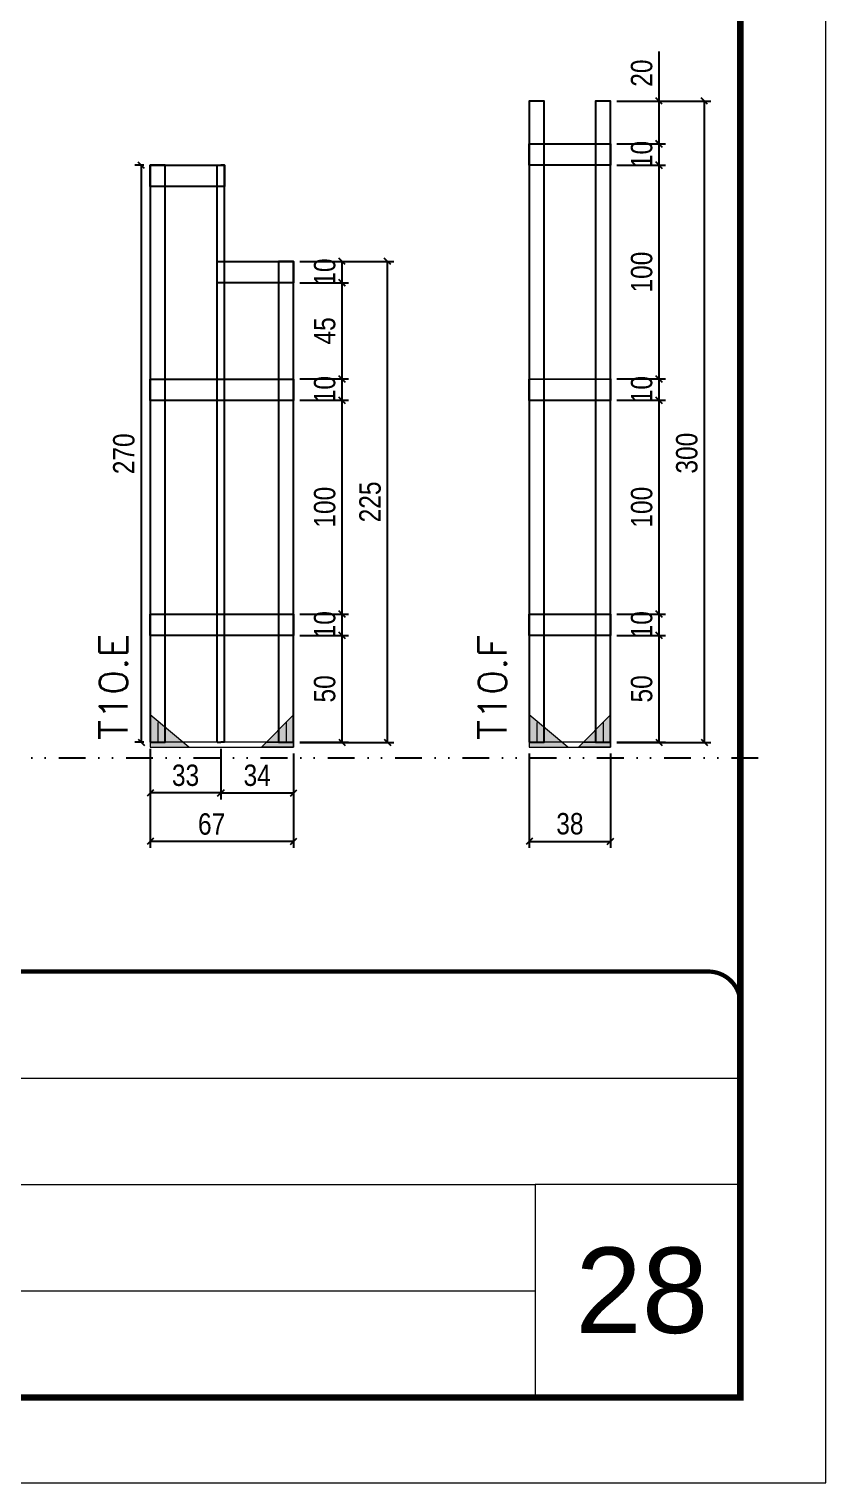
# Model space of a CAD drawing. Extents: x 14400 to 27878, y -21631 to 6985.
# Drawn here: x 20294 to 20667, y -957 to -277 of the extents above; entities that cross this region are included whole.
import ezdxf

# ---------------------------------------------------------------- set-up
doc = ezdxf.new("R2010")
doc.units = 0
for name, pattern in [('CONTINUO', [0]), ('DASHED', [0.75, 0.5, -0.25]), ('DIVIDE2', [0.625, 0.25, -0.125, 0, -0.125, 0, -0.125]), ('HIDDEN', [0.375, 0.25, -0.125])]:
    doc.linetypes.add(name, pattern=pattern)
for name, color, linetype, lineweight in [('CARIMBO', 255, 'Continuous', 9), ('Folhas', 255, 'Continuous', 9), ('Madeira', 126, 'Continuous', 18), ('Sarr 2.2x7', 40, 'Continuous', 9), ('SARRAFO DE PRESSAO', 251, 'DASHED', 9), ('Texto Seção', 7, 'Continuous', 15)]:
    doc.layers.add(name, color=color, linetype=linetype, lineweight=lineweight)
for name, color, linetype in [('COTA', 241, 'Continuous'), ('Nível', 160, 'Continuous'), ('SARR_2.2x10', 60, 'Continuous'), ('SARR_3.5x7', 81, 'Continuous'), ('SARR_7x7', 40, 'Continuous')]:
    doc.layers.add(name, color=color, linetype=linetype)
doc.styles.add('ARIAL', font='arial.ttf')
doc.styles.add('COTA TECNICA', font='techl___.ttf', dxfattribs={"height": 10})
doc.styles.add('REGUA-120', font='ROMANS.shx', dxfattribs={"height": 15})
doc.dimstyles.new('PAINEL', dxfattribs={"dimtxt": 10, "dimasz": 3, "dimexe": 3, "dimexo": 3, "dimgap": 3, "dimtad": 1, "dimdec": 1, "dimzin": 12, "dimdsep": 46, "dimtxsty": 'COTA TECNICA', "dimblk1": 'OBLIQUE', "dimblk2": 'OBLIQUE', "dimsah": 1, "dimcen": 0.9, "dimclrd": 4, "dimclre": 4, "dimclrt": 240, "dimadec": 1, "dimazin": 3, "dimtfac": 1, "dimtdec": 1, "dimtmove": 0, "dimatfit": 3, "dimfxl": 1, "dimtolj": 1, "dimtzin": 12, "dimarcsym": 0})

# ---------------------------------------------------------------- blocks, each defined once
blk = doc.blocks.new('9999999999')
at = {"color": 30, "linetype": 'CONTINUO'}
for p, q in [((98564.56, 34379.64), (99583.98, 34379.64)), ((98564.56, 34329.83), (99487.98, 34329.83)), ((99583.98, 34329.83), (99487.98, 34329.83)), ((99487.98, 34329.83), (99487.98, 34230.21)), ((98564.56, 34280.02), (99487.98, 34280.02))]:
    blk.add_line(p, q, dxfattribs=at)
at = {"color": 30, "linetype": 'CONTINUO', "const_width": 2}
blk.add_lwpolyline([(99583.98, 34230.21), (99583.98, 34414.45, 0.414214), (99568.98, 34429.45), (98228.98, 34429.45, 0.414214), (98213.98, 34414.45), (98213.98, 34245.21, 0.414214), (98228.98, 34230.21), (99583.98, 34230.21)], format="xyb", dxfattribs=at)
at = {"layer": 'Folhas'}
blk.add_lwpolyline([(98138.98, 34190.21), (99623.98, 34190.21), (99623.98, 35240.21), (98138.98, 35240.21)], close=True, dxfattribs=at)
at = {"layer": 'Folhas', "color": 30, "const_width": 3}
blk.add_lwpolyline([(98213.98, 34230.21), (99583.98, 34230.21), (99583.98, 35200.21), (98213.98, 35200.21)], close=True, dxfattribs=at)
blk = doc.blocks.new('_Oblique')
at = {"color": 0, "linetype": 'ByBlock', "lineweight": -2}
blk.add_line((-0.5, -0.5), (0.5, 0.5), dxfattribs=at)
blk = doc.blocks.new('*D7360')
at = {"layer": 'COTA', "color": 4, "lineweight": -2, "transparency": 16777216}
for p, q in [((20569.26, -560.24), (20591.96, -560.24)), ((20588.96, -610.24), (20588.96, -560.24)), ((20569.26, -610.24), (20591.96, -610.24))]:
    blk.add_line(p, q, dxfattribs=at)
at = {"layer": 'Defpoints', "color": 0, "transparency": 16777216}
for p in [(20566.26, -560.24), (20588.96, -560.24), (20566.26, -610.24)]:
    blk.add_point(p, dxfattribs=at)
at = {"layer": 'COTA', "color": 4, "lineweight": -2, "transparency": 16777216, "xscale": 3, "yscale": 3, "zscale": 3}
for p, rotation in [((20588.96, -560.24), 90), ((20588.96, -610.24), 270)]:
    blk.add_blockref('_Oblique', p, dxfattribs=dict(at, rotation=rotation))
at = {"layer": 'COTA', "color": 240, "transparency": 16777216, "insert": (20580.85, -585.24), "char_height": 10, "attachment_point": 5, "rotation": 90, "style": 'COTA TECNICA'}
blk.add_mtext('\\A1;50', dxfattribs=at)
blk = doc.blocks.new('*D7361')
at = {"layer": 'COTA', "color": 4, "lineweight": -2, "transparency": 16777216}
for p, q in [((20569.26, -550.24), (20591.96, -550.24)), ((20588.96, -560.24), (20588.96, -550.24)), ((20569.26, -560.24), (20591.96, -560.24))]:
    blk.add_line(p, q, dxfattribs=at)
at = {"layer": 'Defpoints', "color": 0, "transparency": 16777216}
for p in [(20566.26, -550.24), (20588.96, -550.24), (20566.26, -560.24)]:
    blk.add_point(p, dxfattribs=at)
at = {"layer": 'COTA', "color": 4, "lineweight": -2, "transparency": 16777216, "xscale": 3, "yscale": 3, "zscale": 3}
for p, rotation in [((20588.96, -550.24), 90), ((20588.96, -560.24), 270)]:
    blk.add_blockref('_Oblique', p, dxfattribs=dict(at, rotation=rotation))
at = {"layer": 'COTA', "color": 240, "transparency": 16777216, "insert": (20580.86, -555.24), "char_height": 10, "attachment_point": 5, "rotation": 90, "style": 'COTA TECNICA'}
blk.add_mtext('\\A1;10', dxfattribs=at)
blk = doc.blocks.new('*D7362')
at = {"layer": 'COTA', "color": 4, "lineweight": -2, "transparency": 16777216}
for p, q in [((20569.26, -450.24), (20591.96, -450.24)), ((20588.96, -550.24), (20588.96, -450.24)), ((20569.26, -550.24), (20591.96, -550.24))]:
    blk.add_line(p, q, dxfattribs=at)
at = {"layer": 'Defpoints', "color": 0, "transparency": 16777216}
for p in [(20566.26, -450.24), (20588.96, -450.24), (20566.26, -550.24)]:
    blk.add_point(p, dxfattribs=at)
at = {"layer": 'COTA', "color": 4, "lineweight": -2, "transparency": 16777216, "xscale": 3, "yscale": 3, "zscale": 3}
for p, rotation in [((20588.96, -450.24), 90), ((20588.96, -550.24), 270)]:
    blk.add_blockref('_Oblique', p, dxfattribs=dict(at, rotation=rotation))
at = {"layer": 'COTA', "color": 240, "transparency": 16777216, "insert": (20580.86, -500.24), "char_height": 10, "attachment_point": 5, "rotation": 90, "style": 'COTA TECNICA'}
blk.add_mtext('\\A1;100', dxfattribs=at)
blk = doc.blocks.new('*D7363')
at = {"layer": 'COTA', "color": 4, "lineweight": -2, "transparency": 16777216}
for p, q in [((20569.26, -440.24), (20591.96, -440.24)), ((20588.96, -450.24), (20588.96, -440.24)), ((20569.26, -450.24), (20591.96, -450.24))]:
    blk.add_line(p, q, dxfattribs=at)
at = {"layer": 'Defpoints', "color": 0, "transparency": 16777216}
for p in [(20566.26, -440.24), (20588.96, -440.24), (20566.26, -450.24)]:
    blk.add_point(p, dxfattribs=at)
at = {"layer": 'COTA', "color": 4, "lineweight": -2, "transparency": 16777216, "xscale": 3, "yscale": 3, "zscale": 3}
for p, rotation in [((20588.96, -440.24), 90), ((20588.96, -450.24), 270)]:
    blk.add_blockref('_Oblique', p, dxfattribs=dict(at, rotation=rotation))
at = {"layer": 'COTA', "color": 240, "transparency": 16777216, "insert": (20580.86, -445.24), "char_height": 10, "attachment_point": 5, "rotation": 90, "style": 'COTA TECNICA'}
blk.add_mtext('\\A1;10', dxfattribs=at)
blk = doc.blocks.new('*D7364')
at = {"layer": 'COTA', "color": 4, "lineweight": -2, "transparency": 16777216}
for p, q in [((20569.26, -330.24), (20591.96, -330.24)), ((20588.96, -340.24), (20588.96, -330.24)), ((20569.26, -340.24), (20591.96, -340.24))]:
    blk.add_line(p, q, dxfattribs=at)
at = {"layer": 'Defpoints', "color": 0, "transparency": 16777216}
for p in [(20566.26, -330.24), (20588.96, -330.24), (20566.26, -340.24)]:
    blk.add_point(p, dxfattribs=at)
at = {"layer": 'COTA', "color": 4, "lineweight": -2, "transparency": 16777216, "xscale": 3, "yscale": 3, "zscale": 3}
for p, rotation in [((20588.96, -330.24), 90), ((20588.96, -340.24), 270)]:
    blk.add_blockref('_Oblique', p, dxfattribs=dict(at, rotation=rotation))
at = {"layer": 'COTA', "color": 240, "transparency": 16777216, "insert": (20580.86, -335.24), "char_height": 10, "attachment_point": 5, "rotation": 90, "style": 'COTA TECNICA'}
blk.add_mtext('\\A1;10', dxfattribs=at)
blk = doc.blocks.new('*D7365')
at = {"layer": 'COTA', "color": 4, "lineweight": -2, "transparency": 16777216}
for p, q in [((20569.26, -310.27), (20613.18, -310.27)), ((20610.18, -610.28), (20610.18, -310.27)), ((20569.26, -610.28), (20613.18, -610.28))]:
    blk.add_line(p, q, dxfattribs=at)
at = {"layer": 'Defpoints', "color": 0, "transparency": 16777216}
for p in [(20566.26, -310.27), (20610.18, -310.27), (20566.26, -610.28)]:
    blk.add_point(p, dxfattribs=at)
at = {"layer": 'COTA', "color": 4, "lineweight": -2, "transparency": 16777216, "xscale": 3, "yscale": 3, "zscale": 3}
for p, rotation in [((20610.18, -310.27), 90), ((20610.18, -610.28), 270)]:
    blk.add_blockref('_Oblique', p, dxfattribs=dict(at, rotation=rotation))
at = {"layer": 'COTA', "color": 240, "transparency": 16777216, "insert": (20601.96, -474.97), "char_height": 10, "attachment_point": 5, "rotation": 90, "style": 'COTA TECNICA'}
blk.add_mtext('\\A1;300', dxfattribs=at)
blk = doc.blocks.new('*D7378')
at = {"layer": 'COTA', "color": 4, "lineweight": -2, "transparency": 16777216}
for p, q in [((20528.26, -615.44), (20528.26, -659.62)), ((20566.26, -615.44), (20566.26, -659.62)), ((20528.26, -656.62), (20566.26, -656.62))]:
    blk.add_line(p, q, dxfattribs=at)
at = {"layer": 'Defpoints', "color": 0, "transparency": 16777216}
for p in [(20528.26, -612.44), (20566.26, -612.44), (20566.26, -656.62)]:
    blk.add_point(p, dxfattribs=at)
at = {"layer": 'COTA', "color": 4, "lineweight": -2, "transparency": 16777216, "xscale": 3, "yscale": 3, "zscale": 3, "rotation": 180}
blk.add_blockref('_Oblique', (20528.26, -656.62), dxfattribs=at)
at = {"layer": 'COTA', "color": 4, "lineweight": -2, "transparency": 16777216, "xscale": 3, "yscale": 3, "zscale": 3}
blk.add_blockref('_Oblique', (20566.26, -656.62), dxfattribs=at)
at = {"layer": 'COTA', "color": 240, "transparency": 16777216, "insert": (20547.26, -648.38), "char_height": 10, "attachment_point": 5, "style": 'COTA TECNICA'}
blk.add_mtext('\\A1;38', dxfattribs=at)
blk = doc.blocks.new('*D7366')
at = {"layer": 'COTA', "color": 4, "lineweight": -2, "transparency": 16777216}
for p, q in [((20351.05, -628.44), (20351.05, -659.62)), ((20418.05, -628.44), (20418.05, -659.62)), ((20418.05, -656.62), (20351.05, -656.62))]:
    blk.add_line(p, q, dxfattribs=at)
at = {"layer": 'Defpoints', "color": 0, "transparency": 16777216}
for p in [(20351.05, -625.44), (20418.05, -625.44), (20351.05, -656.62)]:
    blk.add_point(p, dxfattribs=at)
at = {"layer": 'COTA', "color": 4, "lineweight": -2, "transparency": 16777216, "xscale": 3, "yscale": 3, "zscale": 3, "rotation": 180}
blk.add_blockref('_Oblique', (20351.05, -656.62), dxfattribs=at)
at = {"layer": 'COTA', "color": 4, "lineweight": -2, "transparency": 16777216, "xscale": 3, "yscale": 3, "zscale": 3}
blk.add_blockref('_Oblique', (20418.05, -656.62), dxfattribs=at)
at = {"layer": 'COTA', "color": 240, "transparency": 16777216, "insert": (20379.75, -648.52), "char_height": 10, "attachment_point": 5, "style": 'COTA TECNICA'}
blk.add_mtext('\\A1;67', dxfattribs=at)
blk = doc.blocks.new('*D7367')
at = {"layer": 'COTA', "color": 4, "lineweight": -2, "transparency": 16777216}
for p, q in [((20351.05, -613.24), (20351.05, -636.94)), ((20384.05, -613.24), (20384.05, -636.94)), ((20384.05, -633.94), (20351.05, -633.94))]:
    blk.add_line(p, q, dxfattribs=at)
at = {"layer": 'Defpoints', "color": 0, "transparency": 16777216}
for p in [(20351.05, -610.24), (20384.05, -610.24), (20351.05, -633.94)]:
    blk.add_point(p, dxfattribs=at)
at = {"layer": 'COTA', "color": 4, "lineweight": -2, "transparency": 16777216, "xscale": 3, "yscale": 3, "zscale": 3, "rotation": 180}
blk.add_blockref('_Oblique', (20351.05, -633.94), dxfattribs=at)
at = {"layer": 'COTA', "color": 4, "lineweight": -2, "transparency": 16777216, "xscale": 3, "yscale": 3, "zscale": 3}
blk.add_blockref('_Oblique', (20384.05, -633.94), dxfattribs=at)
at = {"layer": 'COTA', "color": 240, "transparency": 16777216, "insert": (20367.55, -625.72), "char_height": 10, "attachment_point": 5, "style": 'COTA TECNICA'}
blk.add_mtext('\\A1;33', dxfattribs=at)
blk = doc.blocks.new('*D7368')
at = {"layer": 'COTA', "color": 4, "lineweight": -2, "transparency": 16777216}
for p, q in [((20421.05, -560.24), (20443.75, -560.24)), ((20440.75, -610.24), (20440.75, -560.24)), ((20421.05, -610.24), (20443.75, -610.24))]:
    blk.add_line(p, q, dxfattribs=at)
at = {"layer": 'Defpoints', "color": 0, "transparency": 16777216}
for p in [(20418.05, -560.24), (20440.75, -560.24), (20418.05, -610.24)]:
    blk.add_point(p, dxfattribs=at)
at = {"layer": 'COTA', "color": 4, "lineweight": -2, "transparency": 16777216, "xscale": 3, "yscale": 3, "zscale": 3}
for p, rotation in [((20440.75, -560.24), 90), ((20440.75, -610.24), 270)]:
    blk.add_blockref('_Oblique', p, dxfattribs=dict(at, rotation=rotation))
at = {"layer": 'COTA', "color": 240, "transparency": 16777216, "insert": (20432.64, -585.24), "char_height": 10, "attachment_point": 5, "rotation": 90, "style": 'COTA TECNICA'}
blk.add_mtext('\\A1;50', dxfattribs=at)
blk = doc.blocks.new('*D7369')
at = {"layer": 'COTA', "color": 4, "lineweight": -2, "transparency": 16777216}
for p, q in [((20421.05, -550.24), (20443.75, -550.24)), ((20440.75, -560.24), (20440.75, -550.24)), ((20421.05, -560.24), (20443.75, -560.24))]:
    blk.add_line(p, q, dxfattribs=at)
at = {"layer": 'Defpoints', "color": 0, "transparency": 16777216}
for p in [(20418.05, -550.24), (20440.75, -550.24), (20418.05, -560.24)]:
    blk.add_point(p, dxfattribs=at)
at = {"layer": 'COTA', "color": 4, "lineweight": -2, "transparency": 16777216, "xscale": 3, "yscale": 3, "zscale": 3}
for p, rotation in [((20440.75, -550.24), 90), ((20440.75, -560.24), 270)]:
    blk.add_blockref('_Oblique', p, dxfattribs=dict(at, rotation=rotation))
at = {"layer": 'COTA', "color": 240, "transparency": 16777216, "insert": (20432.65, -555.24), "char_height": 10, "attachment_point": 5, "rotation": 90, "style": 'COTA TECNICA'}
blk.add_mtext('\\A1;10', dxfattribs=at)
blk = doc.blocks.new('*D7370')
at = {"layer": 'COTA', "color": 4, "lineweight": -2, "transparency": 16777216}
for p, q in [((20421.05, -450.24), (20443.75, -450.24)), ((20440.75, -550.24), (20440.75, -450.24)), ((20421.05, -550.24), (20443.75, -550.24))]:
    blk.add_line(p, q, dxfattribs=at)
at = {"layer": 'Defpoints', "color": 0, "transparency": 16777216}
for p in [(20418.05, -450.24), (20440.75, -450.24), (20418.05, -550.24)]:
    blk.add_point(p, dxfattribs=at)
at = {"layer": 'COTA', "color": 4, "lineweight": -2, "transparency": 16777216, "xscale": 3, "yscale": 3, "zscale": 3}
for p, rotation in [((20440.75, -450.24), 90), ((20440.75, -550.24), 270)]:
    blk.add_blockref('_Oblique', p, dxfattribs=dict(at, rotation=rotation))
at = {"layer": 'COTA', "color": 240, "transparency": 16777216, "insert": (20432.65, -500.24), "char_height": 10, "attachment_point": 5, "rotation": 90, "style": 'COTA TECNICA'}
blk.add_mtext('\\A1;100', dxfattribs=at)
blk = doc.blocks.new('*D7371')
at = {"layer": 'COTA', "color": 4, "lineweight": -2, "transparency": 16777216}
for p, q in [((20421.05, -440.24), (20443.75, -440.24)), ((20440.75, -450.24), (20440.75, -440.24)), ((20421.05, -450.24), (20443.75, -450.24))]:
    blk.add_line(p, q, dxfattribs=at)
at = {"layer": 'Defpoints', "color": 0, "transparency": 16777216}
for p in [(20418.05, -440.24), (20440.75, -440.24), (20418.05, -450.24)]:
    blk.add_point(p, dxfattribs=at)
at = {"layer": 'COTA', "color": 4, "lineweight": -2, "transparency": 16777216, "xscale": 3, "yscale": 3, "zscale": 3}
for p, rotation in [((20440.75, -440.24), 90), ((20440.75, -450.24), 270)]:
    blk.add_blockref('_Oblique', p, dxfattribs=dict(at, rotation=rotation))
at = {"layer": 'COTA', "color": 240, "transparency": 16777216, "insert": (20432.65, -445.24), "char_height": 10, "attachment_point": 5, "rotation": 90, "style": 'COTA TECNICA'}
blk.add_mtext('\\A1;10', dxfattribs=at)
blk = doc.blocks.new('*D7372')
at = {"layer": 'COTA', "color": 4, "lineweight": -2, "transparency": 16777216}
for p, q in [((20421.05, -395.28), (20443.75, -395.28)), ((20440.75, -440.24), (20440.75, -395.28)), ((20421.05, -440.24), (20443.75, -440.24))]:
    blk.add_line(p, q, dxfattribs=at)
at = {"layer": 'Defpoints', "color": 0, "transparency": 16777216}
for p in [(20418.05, -395.28), (20440.75, -395.28), (20418.05, -440.24)]:
    blk.add_point(p, dxfattribs=at)
at = {"layer": 'COTA', "color": 4, "lineweight": -2, "transparency": 16777216, "xscale": 3, "yscale": 3, "zscale": 3}
for p, rotation in [((20440.75, -395.28), 90), ((20440.75, -440.24), 270)]:
    blk.add_blockref('_Oblique', p, dxfattribs=dict(at, rotation=rotation))
at = {"layer": 'COTA', "color": 240, "transparency": 16777216, "insert": (20432.64, -417.76), "char_height": 10, "attachment_point": 5, "rotation": 90, "style": 'COTA TECNICA'}
blk.add_mtext('\\A1;45', dxfattribs=at)
blk = doc.blocks.new('*D7373')
at = {"layer": 'COTA', "color": 4, "lineweight": -2, "transparency": 16777216}
for p, q in [((20421.05, -385.24), (20443.75, -385.24)), ((20440.75, -395.24), (20440.75, -385.24)), ((20421.05, -395.24), (20443.75, -395.24))]:
    blk.add_line(p, q, dxfattribs=at)
at = {"layer": 'Defpoints', "color": 0, "transparency": 16777216}
for p in [(20418.05, -385.24), (20440.75, -385.24), (20418.05, -395.24)]:
    blk.add_point(p, dxfattribs=at)
at = {"layer": 'COTA', "color": 4, "lineweight": -2, "transparency": 16777216, "xscale": 3, "yscale": 3, "zscale": 3}
for p, rotation in [((20440.75, -385.24), 90), ((20440.75, -395.24), 270)]:
    blk.add_blockref('_Oblique', p, dxfattribs=dict(at, rotation=rotation))
at = {"layer": 'COTA', "color": 240, "transparency": 16777216, "insert": (20432.65, -390.24), "char_height": 10, "attachment_point": 5, "rotation": 90, "style": 'COTA TECNICA'}
blk.add_mtext('\\A1;10', dxfattribs=at)
blk = doc.blocks.new('*D7374')
at = {"layer": 'COTA', "color": 4, "lineweight": -2, "transparency": 16777216}
for p, q in [((20421.05, -385.28), (20464.97, -385.28)), ((20461.97, -610.28), (20461.97, -385.28)), ((20421.05, -610.28), (20464.97, -610.28))]:
    blk.add_line(p, q, dxfattribs=at)
at = {"layer": 'Defpoints', "color": 0, "transparency": 16777216}
for p in [(20418.05, -385.28), (20461.97, -385.28), (20418.05, -610.28)]:
    blk.add_point(p, dxfattribs=at)
at = {"layer": 'COTA', "color": 4, "lineweight": -2, "transparency": 16777216, "xscale": 3, "yscale": 3, "zscale": 3}
for p, rotation in [((20461.97, -385.28), 90), ((20461.97, -610.28), 270)]:
    blk.add_blockref('_Oblique', p, dxfattribs=dict(at, rotation=rotation))
at = {"layer": 'COTA', "color": 240, "transparency": 16777216, "insert": (20453.86, -497.78), "char_height": 10, "attachment_point": 5, "rotation": 90, "style": 'COTA TECNICA'}
blk.add_mtext('\\A1;225', dxfattribs=at)
blk = doc.blocks.new('*D7375')
at = {"layer": 'COTA', "color": 4, "lineweight": -2, "transparency": 16777216}
for p, q in [((20384.05, -613.24), (20384.05, -636.94)), ((20418.05, -615.44), (20418.05, -636.94)), ((20384.05, -633.94), (20418.05, -633.94))]:
    blk.add_line(p, q, dxfattribs=at)
at = {"layer": 'Defpoints', "color": 0, "transparency": 16777216}
for p in [(20384.05, -610.24), (20418.05, -612.44), (20418.05, -633.94)]:
    blk.add_point(p, dxfattribs=at)
at = {"layer": 'COTA', "color": 4, "lineweight": -2, "transparency": 16777216, "xscale": 3, "yscale": 3, "zscale": 3, "rotation": 180}
blk.add_blockref('_Oblique', (20384.05, -633.94), dxfattribs=at)
at = {"layer": 'COTA', "color": 4, "lineweight": -2, "transparency": 16777216, "xscale": 3, "yscale": 3, "zscale": 3}
blk.add_blockref('_Oblique', (20418.05, -633.94), dxfattribs=at)
at = {"layer": 'COTA', "color": 240, "transparency": 16777216, "insert": (20401.05, -625.72), "char_height": 10, "attachment_point": 5, "style": 'COTA TECNICA'}
blk.add_mtext('\\A1;34', dxfattribs=at)
blk = doc.blocks.new('*D7380')
at = {"layer": 'COTA', "color": 4, "lineweight": -2, "transparency": 16777216}
for p, q in [((20569.26, -340.24), (20591.96, -340.24)), ((20588.96, -440.27), (20588.96, -340.24)), ((20569.26, -440.27), (20591.96, -440.27))]:
    blk.add_line(p, q, dxfattribs=at)
at = {"layer": 'Defpoints', "color": 0, "transparency": 16777216}
for p in [(20566.26, -340.24), (20588.96, -340.24), (20566.26, -440.27)]:
    blk.add_point(p, dxfattribs=at)
at = {"layer": 'COTA', "color": 4, "lineweight": -2, "transparency": 16777216, "xscale": 3, "yscale": 3, "zscale": 3}
for p, rotation in [((20588.96, -340.24), 90), ((20588.96, -440.27), 270)]:
    blk.add_blockref('_Oblique', p, dxfattribs=dict(at, rotation=rotation))
at = {"layer": 'COTA', "color": 240, "transparency": 16777216, "insert": (20580.86, -390.26), "char_height": 10, "attachment_point": 5, "rotation": 90, "style": 'COTA TECNICA'}
blk.add_mtext('\\A1;100', dxfattribs=at)
blk = doc.blocks.new('*D7381')
at = {"layer": 'COTA', "color": 4, "lineweight": -2, "transparency": 16777216}
for p, q in [((20588.96, -310.27), (20588.96, -287.06)), ((20569.26, -310.27), (20591.96, -310.27)), ((20588.96, -330.27), (20588.96, -310.27)), ((20569.26, -330.27), (20591.96, -330.27))]:
    blk.add_line(p, q, dxfattribs=at)
at = {"layer": 'Defpoints', "color": 0, "transparency": 16777216}
for p in [(20566.26, -310.27), (20588.96, -310.27), (20566.26, -330.27)]:
    blk.add_point(p, dxfattribs=at)
at = {"layer": 'COTA', "color": 4, "lineweight": -2, "transparency": 16777216, "xscale": 3, "yscale": 3, "zscale": 3}
for p, rotation in [((20588.96, -310.27), 90), ((20588.96, -330.27), 270)]:
    blk.add_blockref('_Oblique', p, dxfattribs=dict(at, rotation=rotation))
at = {"layer": 'COTA', "color": 240, "transparency": 16777216, "insert": (20580.86, -297.17), "char_height": 10, "attachment_point": 5, "rotation": 90, "style": 'COTA TECNICA'}
blk.add_mtext('\\A1;20', dxfattribs=at)
blk = doc.blocks.new('*D7382')
at = {"layer": 'COTA', "color": 4, "lineweight": -2, "transparency": 16777216}
for p, q in [((20348.05, -340.28), (20343.84, -340.28)), ((20346.84, -340.28), (20346.84, -610.24)), ((20348.05, -610.24), (20343.84, -610.24))]:
    blk.add_line(p, q, dxfattribs=at)
at = {"layer": 'Defpoints', "color": 0, "transparency": 16777216}
for p in [(20351.05, -340.28), (20346.84, -610.24), (20351.05, -610.24)]:
    blk.add_point(p, dxfattribs=at)
at = {"layer": 'COTA', "color": 4, "lineweight": -2, "transparency": 16777216, "xscale": 3, "yscale": 3, "zscale": 3}
for p, rotation in [((20346.84, -340.28), 90), ((20346.84, -610.24), 270)]:
    blk.add_blockref('_Oblique', p, dxfattribs=dict(at, rotation=rotation))
at = {"layer": 'COTA', "color": 240, "transparency": 16777216, "insert": (20338.74, -475.26), "char_height": 10, "attachment_point": 5, "rotation": 90, "style": 'COTA TECNICA'}
blk.add_mtext('\\A1;270', dxfattribs=at)

msp = doc.modelspace()

# ---------------------------------------------------------------- hatches: boundary and pattern name
at = {"layer": 'Madeira'}
h = msp.add_hatch(color=252, dxfattribs=at)
h.dxf.hatch_style = 2
h.paths.add_polyline_path([(20351.05, -597.44), (20351.05, -612.44), (20369.05, -612.44)])
h = msp.add_hatch(color=252, dxfattribs=at)
h.dxf.hatch_style = 2
h.paths.add_polyline_path([(20418.05, -597.44), (20418.05, -612.44), (20403.05, -612.44)])
h = msp.add_hatch(color=252, dxfattribs=at)
h.dxf.hatch_style = 2
h.paths.add_polyline_path([(20528.26, -597.44), (20528.26, -612.44), (20546.26, -612.44)])
h = msp.add_hatch(color=252, dxfattribs=at)
h.dxf.hatch_style = 2
h.paths.add_polyline_path([(20566.26, -597.44), (20566.26, -612.44), (20551.26, -612.44)])

# ---------------------------------------------------------------- linework, layer by layer
at = {"layer": 'Madeira', "color": 1, "linetype": 'HIDDEN'}
for p, q in [((20354.55, -600.94), (20354.55, -610.24)), ((20354.55, -600.94), (20354.55, -610.24)), ((20358.05, -604.44), (20358.05, -610.24)), ((20414.55, -600.94), (20414.55, -610.24)), ((20414.55, -600.94), (20414.55, -610.24)), ((20531.76, -600.94), (20531.76, -610.24)), ((20531.76, -600.94), (20531.76, -610.24)), ((20535.26, -604.44), (20535.26, -610.24)), ((20562.76, -600.94), (20562.76, -610.24)), ((20562.76, -600.94), (20562.76, -610.24)), ((20360.89, -610.24), (20351.05, -610.24)), ((20360.89, -610.24), (20351.05, -610.24)), ((20366.85, -610.24), (20351.05, -610.24)), ((20405.25, -610.24), (20418.05, -610.24)), ((20408.22, -610.24), (20418.05, -610.24)), ((20408.22, -610.24), (20418.05, -610.24)), ((20538.09, -610.24), (20528.26, -610.24)), ((20538.09, -610.24), (20528.26, -610.24)), ((20544.06, -610.24), (20528.26, -610.24)), ((20553.46, -610.24), (20566.26, -610.24)), ((20556.43, -610.24), (20566.26, -610.24)), ((20556.43, -610.24), (20566.26, -610.24))]:
    msp.add_line(p, q, dxfattribs=at)
at = {"layer": 'Madeira'}
for p, q in [((20351.05, -610.24), (20351.05, -612.44)), ((20351.05, -610.24), (20351.05, -612.44)), ((20351.05, -610.24), (20351.05, -612.44)), ((20528.26, -610.24), (20528.26, -612.44)), ((20528.26, -610.24), (20528.26, -612.44)), ((20528.26, -610.24), (20528.26, -612.44))]:
    msp.add_line(p, q, dxfattribs=at)
at = {"layer": 'Madeira', "color": 0}
for points in [[(20351.05, -597.44), (20351.05, -612.44), (20369.05, -612.44), (20351.05, -597.44)], [(20418.05, -597.44), (20418.05, -612.44), (20403.05, -612.44), (20418.05, -597.44)], [(20528.26, -597.44), (20528.26, -612.44), (20546.26, -612.44), (20528.26, -597.44)], [(20566.26, -597.44), (20566.26, -612.44), (20551.26, -612.44), (20566.26, -597.44)]]:
    msp.add_lwpolyline(points, dxfattribs=at)
at = {"layer": 'Nível', "color": 4, "linetype": 'DIVIDE2', "ltscale": 50}
msp.add_line((19270.47, -617.44), (20640.47, -617.44), dxfattribs=at)
at = {"layer": 'Sarr 2.2x7'}
for points in [[(20418.05, -610.24), (20351.05, -610.24), (20351.05, -612.44), (20418.05, -612.44)], [(20566.26, -610.24), (20528.26, -610.24), (20528.26, -612.44), (20566.26, -612.44)]]:
    msp.add_lwpolyline(points, close=True, dxfattribs=at)
at = {"layer": 'SARR_2.2x10'}
for points in [[(20528.26, -330.28), (20566.26, -330.27), (20566.26, -340.27), (20528.26, -340.28)], [(20351.05, -340.28), (20385.8, -340.28), (20385.8, -350.28), (20351.05, -350.28)], [(20382.3, -385.28), (20418.05, -385.28), (20418.05, -395.28), (20382.3, -395.28)], [(20351.05, -440.28), (20418.05, -440.28), (20418.05, -450.28), (20351.05, -450.28)], [(20528.26, -440.28), (20566.26, -440.27), (20566.26, -450.27), (20528.26, -450.28)], [(20351.05, -550.28), (20418.05, -550.28), (20418.05, -560.28), (20351.05, -560.28)], [(20528.26, -550.28), (20566.26, -550.27), (20566.26, -560.27), (20528.26, -560.28)]]:
    msp.add_lwpolyline(points, close=True, dxfattribs=at)
at = {"layer": 'SARR_3.5x7'}
for p, q in [((20382.3, -610.24), (20382.3, -340.28)), ((20382.3, -340.28), (20384.05, -340.28)), ((20385.8, -340.28), (20384.05, -340.28)), ((20385.8, -610.24), (20385.8, -340.28)), ((20382.3, -610.24), (20384.05, -610.24)), ((20385.8, -610.24), (20384.05, -610.24))]:
    msp.add_line(p, q, dxfattribs=at)
at = {"layer": 'SARR_7x7'}
for points in [[(20528.26, -610.24), (20535.26, -610.24), (20535.26, -310.28), (20528.26, -310.28)], [(20559.26, -610.24), (20566.26, -610.24), (20566.26, -310.27), (20559.26, -310.27)], [(20351.05, -610.24), (20358.05, -610.24), (20358.05, -340.28), (20351.05, -340.28)], [(20411.05, -610.24), (20418.05, -610.24), (20418.05, -385.28), (20411.05, -385.28)]]:
    msp.add_lwpolyline(points, close=True, dxfattribs=at)

# ---------------------------------------------------------------- block references
at = {"layer": 'SARRAFO DE PRESSAO', "color": 6, "linetype": 'ByBlock'}
msp.add_blockref('9999999999', (-78957.01, -35146.93), dxfattribs=at)

# ---------------------------------------------------------------- texts
at = {"layer": 'CARIMBO', "style": 'ARIAL'}
msp.add_text('28', height=40, dxfattribs=at).set_placement((20549.83, -886.58))
at = {"layer": 'Texto Seção', "style": 'REGUA-120', "width": 1.05}
for s, p in [('T10.E', (20340.37, -609.14)), ('T10.F', (20517.58, -609.14))]:
    msp.add_text(s, height=13, rotation=90, dxfattribs=at).set_placement(p)

# ---------------------------------------------------------------- dimensions: what is measured, and where the dimension line sits
at = {"layer": 'COTA'}
for base, p1, p2, picture, middle in [((20588.96, -310.27), (20566.26, -330.27), (20566.26, -310.27), '*D7381', (20580.86, -297.17)), ((20346.84, -610.24), (20351.05, -340.28), (20351.05, -610.24), '*D7382', (20338.74, -475.26)), ((20588.96, -340.24), (20566.26, -440.27), (20566.26, -340.24), '*D7380', (20580.86, -390.26))]:
    dim = msp.add_linear_dim(base=base, p1=p1, p2=p2, angle=90, dimstyle='PAINEL', dxfattribs=at)
    dim.commit()
    dim.dimension.update_dxf_attribs({"geometry": picture, "text_midpoint": middle})
for base, p1, p2, angle, picture, middle in [((20610.18, -310.27), (20566.26, -610.28), (20566.26, -310.27), 90, '*D7365', (20610.18, -474.97)), ((20588.96, -330.24), (20566.26, -340.24), (20566.26, -330.24), 90, '*D7364', (20588.96, -335.24)), ((20440.75, -385.24), (20418.05, -395.24), (20418.05, -385.24), 90, '*D7373', (20440.75, -390.24)), ((20461.97, -385.28), (20418.05, -610.28), (20418.05, -385.28), 90, '*D7374', (20461.97, -497.78)), ((20440.75, -440.24), (20418.05, -450.24), (20418.05, -440.24), 90, '*D7371', (20440.75, -445.24)), ((20588.96, -440.24), (20566.26, -450.24), (20566.26, -440.24), 90, '*D7363', (20588.96, -445.24)), ((20440.75, -550.24), (20418.05, -560.24), (20418.05, -550.24), 90, '*D7369', (20440.75, -555.24)), ((20588.96, -550.24), (20566.26, -560.24), (20566.26, -550.24), 90, '*D7361', (20588.96, -555.24)), ((20351.05, -656.62), (20418.05, -625.44), (20351.05, -625.44), 180, '*D7366', (20379.75, -656.62))]:
    dim = msp.add_linear_dim(base=base, p1=p1, p2=p2, angle=angle, dimstyle='PAINEL', override={"dimtmove": 1}, dxfattribs=at)
    dim.commit()
    dim.dimension.update_dxf_attribs({"geometry": picture, "text_midpoint": middle, "dimtype": 160})
for base, p1, p2, angle, picture, middle in [((20440.75, -395.28), (20418.05, -440.24), (20418.05, -395.28), 90, '*D7372', (20432.64, -417.76)), ((20440.75, -450.24), (20418.05, -550.24), (20418.05, -450.24), 90, '*D7370', (20432.65, -500.24)), ((20588.96, -450.24), (20566.26, -550.24), (20566.26, -450.24), 90, '*D7362', (20580.86, -500.24)), ((20440.75, -560.24), (20418.05, -610.24), (20418.05, -560.24), 90, '*D7368', (20432.64, -585.24)), ((20588.96, -560.24), (20566.26, -610.24), (20566.26, -560.24), 90, '*D7360', (20580.85, -585.24)), ((20351.05, -633.94), (20384.05, -610.24), (20351.05, -610.24), 180, '*D7367', (20367.55, -625.72))]:
    dim = msp.add_linear_dim(base=base, p1=p1, p2=p2, angle=angle, dimstyle='PAINEL', override={"dimtmove": 1}, dxfattribs=at)
    dim.commit()
    dim.dimension.update_dxf_attribs({"geometry": picture, "text_midpoint": middle})
for base, p1, p2, picture, middle in [((20418.05, -633.94), (20384.05, -610.24), (20418.05, -612.44), '*D7375', (20401.05, -625.72)), ((20566.26, -656.62), (20528.26, -612.44), (20566.26, -612.44), '*D7378', (20547.26, -648.38))]:
    dim = msp.add_linear_dim(base=base, p1=p1, p2=p2, dimstyle='PAINEL', dxfattribs=at)
    dim.commit()
    dim.dimension.update_dxf_attribs({"geometry": picture, "text_midpoint": middle})

doc.saveas('drawing.dxf')
